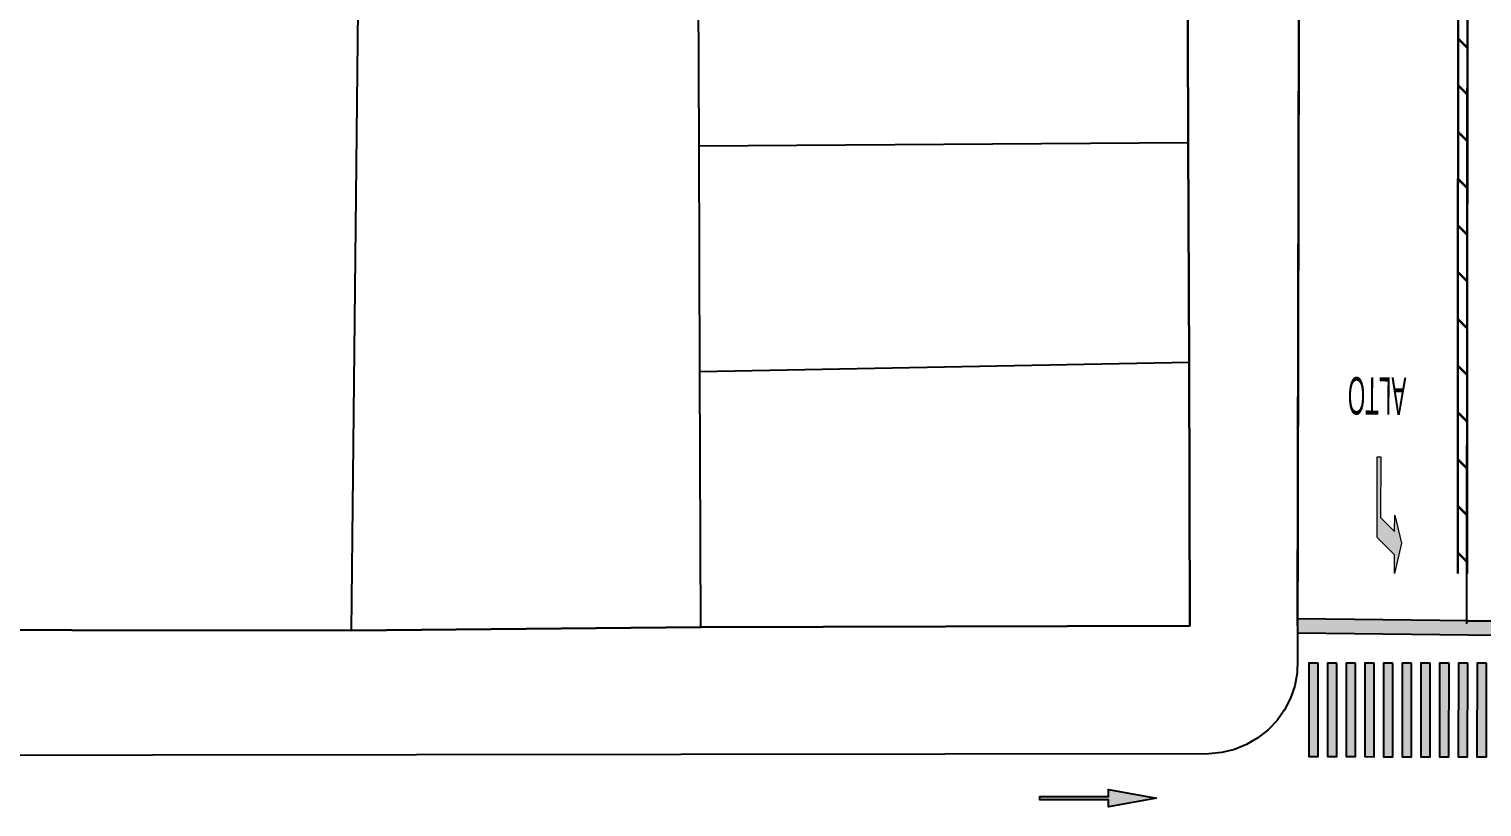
# Model space of a CAD drawing. Header units: metres. Extents: x 668617 to 675126, y 2286318 to 2293677.
# Drawn here: x 669083.9 to 669146, y 2287218.1 to 2287251.4 of the extents above; entities that cross this region are included whole.
import ezdxf
from ezdxf.enums import TextEntityAlignment as Align

# ---------------------------------------------------------------- set-up
doc = ezdxf.new("R2010")
doc.units = ezdxf.units.M
doc.header["$MEASUREMENT"] = 0
doc.linetypes.add('ACAD_ISO07W100', pattern=[3, 0, -3])
for name, color, linetype in [('0_GUIA', 6, 'Continuous'), ('DMTG-PB-BANQUETAS', 251, 'Continuous'), ('DMTG-PB-LOTIFICACION', 253, 'Continuous'), ('DMTG-PB-MANZANAS', 251, 'Continuous'), ('DMTG-SH-BUFFER DIAGONAL', 252, 'Continuous'), ('DMTG-SH-CRUCE PEATONAL', 252, 'Continuous'), ('DMTG-SH-FLECHA FRENTE', 252, 'Continuous'), ('DMTG-SH-FLECHA FRENTE DERECHA', 252, 'Continuous'), ('DMTG-SH-LEYENDA ALTO', 252, 'Continuous'), ('DMTG-SH-LINEA ALTO', 252, 'Continuous'), ('DMTG-SH-PASO PEATONAL', 253, 'Continuous')]:
    doc.layers.add(name, color=color, linetype=linetype)
doc.layers.add('SH_FLECHA_DERECHA', color=7, linetype='Continuous', lineweight=0)
doc.layers.add('SH_LEYENDA_ALTO', color=7, linetype='Continuous', lineweight=0)
doc.styles.add('Arial', font='arial.ttf')

# ---------------------------------------------------------------- blocks, each defined once
blk = doc.blocks.new('*U60')
blk.add_hatch(color=252).paths.add_polyline_path([(-2.063, 9.788), (-2.438, 7.738), (-2.138, 7.738), (-2.138, 4.788), (-1.988, 4.788), (-1.988, 7.738), (-1.688, 7.738)])
at = {"color": 252}
blk.add_lwpolyline([(-2.063, 9.788), (-2.438, 7.738), (-2.138, 7.738), (-2.138, 4.788), (-1.988, 4.788), (-1.988, 7.738), (-1.688, 7.738), (-2.063, 9.788)], dxfattribs=at)
blk = doc.blocks.new('FD')
at = {"layer": 'SH_FLECHA_DERECHA', "true_color": 0x636466}
blk.add_hatch(color=251, dxfattribs=at).paths.add_polyline_path([(-1.55, 0.425), (-5, 0.425), (-5, 0.275), (-2.4, 0.275), (-1.8, -0.325), (-2.5, -0.325), (-1.3, -0.625), (0, -0.325), (-0.8, -0.325)])
at = {"layer": 'SH_FLECHA_DERECHA', "color": 251, "true_color": 0x636466}
blk.add_lwpolyline([(-1.55, 0.425), (-5, 0.425), (-5, 0.275), (-2.4, 0.275), (-1.8, -0.325), (-2.5, -0.325), (-1.3, -0.625), (0, -0.325), (-0.8, -0.325), (-1.55, 0.425)], close=True, dxfattribs=at)
blk = doc.blocks.new('*U73')
at = {"ltscale": 0.05, "transparency": 33554687}
h = blk.add_hatch(color=252, dxfattribs=at)
h.dxf.hatch_style = 1
h.paths.add_polyline_path([(0.161, 9.907), (-0.431, 9.808), (1.183, 0.203), (1.775, 0.301)])
blk.add_lwpolyline([(-0.431, 9.808), (1.183, 0.203), (1.775, 0.301), (0.161, 9.907)], close=True, dxfattribs=at)
blk = doc.blocks.new('ALTO')
at = {"layer": 'SH_LEYENDA_ALTO', "color": 251, "true_color": 0x636466, "style": 'Arial', "width": 0.428234}
blk.add_text('ALTO', height=1.6, dxfattribs=at).set_placement((-1.25, 0), (1.25, 0), align=Align.FIT)
blk = doc.blocks.new('Buffer')
at = {"layer": 'DMTG-SH-BUFFER DIAGONAL', "const_width": 0.1}
for points in [[(658252.944, 2297215.759), (658278.548, 2297215.759)], [(658253.844, 2297215.759), (658253.444, 2297215.359)], [(658255.844, 2297215.759), (658255.444, 2297215.359)], [(658257.844, 2297215.759), (658257.444, 2297215.359)], [(658259.844, 2297215.759), (658259.444, 2297215.359)], [(658261.844, 2297215.759), (658261.444, 2297215.359)], [(658263.844, 2297215.759), (658263.444, 2297215.359)], [(658265.844, 2297215.759), (658265.444, 2297215.359)], [(658267.844, 2297215.759), (658267.444, 2297215.359)], [(658269.844, 2297215.759), (658269.444, 2297215.359)], [(658271.844, 2297215.759), (658271.444, 2297215.359)], [(658273.844, 2297215.759), (658273.444, 2297215.359)], [(658275.844, 2297215.759), (658275.444, 2297215.359)], [(658277.844, 2297215.759), (658277.444, 2297215.359)], [(658252.944, 2297215.359), (658278.548, 2297215.359)]]:
    blk.add_lwpolyline(points, dxfattribs=at)
blk = doc.blocks.new('*U310')
at = {"transparency": 33554687}
h = blk.add_hatch(color=252, dxfattribs=at)
h.dxf.hatch_style = 1
h.paths.add_polyline_path([(0.44, 8.889), (0.46, 9.289), (-3.536, 9.486), (-3.555, 9.087)])
h = blk.add_hatch(color=252, dxfattribs=at)
h.dxf.hatch_style = 1
h.paths.add_polyline_path([(0.4, 8.09), (0.42, 8.49), (-3.575, 8.687), (-3.595, 8.288)])
h = blk.add_hatch(color=252, dxfattribs=at)
h.dxf.hatch_style = 1
h.paths.add_polyline_path([(0.361, 7.291), (0.38, 7.691), (-3.615, 7.888), (-3.634, 7.489)])
h = blk.add_hatch(color=252, dxfattribs=at)
h.dxf.hatch_style = 1
h.paths.add_polyline_path([(0.321, 6.492), (0.341, 6.892), (-3.654, 7.089), (-3.674, 6.69)])
h = blk.add_hatch(color=252, dxfattribs=at)
h.dxf.hatch_style = 1
h.paths.add_polyline_path([(0.282, 5.693), (0.301, 6.093), (-3.694, 6.29), (-3.713, 5.891)])
h = blk.add_hatch(color=252, dxfattribs=at)
h.dxf.hatch_style = 1
h.paths.add_polyline_path([(0.242, 4.894), (0.262, 5.294), (-3.733, 5.491), (-3.753, 5.092)])
h = blk.add_hatch(color=252, dxfattribs=at)
h.dxf.hatch_style = 1
h.paths.add_polyline_path([(0.203, 4.095), (0.222, 4.495), (-3.773, 4.692), (-3.793, 4.293)])
h = blk.add_hatch(color=252, dxfattribs=at)
h.dxf.hatch_style = 1
h.paths.add_polyline_path([(0.163, 3.296), (0.183, 3.695), (-3.812, 3.893), (-3.832, 3.494)])
h = blk.add_hatch(color=252, dxfattribs=at)
h.dxf.hatch_style = 1
h.paths.add_polyline_path([(0.124, 2.497), (0.143, 2.896), (-3.852, 3.094), (-3.872, 2.695)])
h = blk.add_hatch(color=252, dxfattribs=at)
h.dxf.hatch_style = 1
h.paths.add_polyline_path([(0.084, 1.698), (0.104, 2.097), (-3.891, 2.295), (-3.911, 1.896)])
h = blk.add_hatch(color=252, dxfattribs=at)
h.dxf.hatch_style = 1
h.paths.add_polyline_path([(0.044, 0.899), (0.064, 1.298), (-3.931, 1.496), (-3.951, 1.097)])
h = blk.add_hatch(color=252, dxfattribs=at)
h.dxf.hatch_style = 1
h.paths.add_polyline_path([(0.005, 0.1), (0.025, 0.499), (-3.97, 0.697), (-3.99, 0.298)])
for points in [[(0.44, 8.889), (0.46, 9.289), (-3.536, 9.486), (-3.555, 9.087)], [(0.4, 8.09), (0.42, 8.49), (-3.575, 8.687), (-3.595, 8.288)], [(0.361, 7.291), (0.38, 7.691), (-3.615, 7.888), (-3.634, 7.489)], [(0.321, 6.492), (0.341, 6.892), (-3.654, 7.089), (-3.674, 6.69)], [(0.282, 5.693), (0.301, 6.093), (-3.694, 6.29), (-3.713, 5.891)], [(0.242, 4.894), (0.262, 5.294), (-3.733, 5.491), (-3.753, 5.092)], [(0.203, 4.095), (0.222, 4.495), (-3.773, 4.692), (-3.793, 4.293)], [(0.163, 3.296), (0.183, 3.695), (-3.812, 3.893), (-3.832, 3.494)], [(0.124, 2.497), (0.143, 2.896), (-3.852, 3.094), (-3.872, 2.695)], [(0.084, 1.698), (0.104, 2.097), (-3.891, 2.295), (-3.911, 1.896)], [(0.044, 0.899), (0.064, 1.298), (-3.931, 1.496), (-3.951, 1.097)], [(0.005, 0.1), (0.025, 0.499), (-3.97, 0.697), (-3.99, 0.298)]]:
    blk.add_lwpolyline(points, close=True)
at = {"layer": 'Defpoints', "color": 255, "linetype": 'ACAD_ISO07W100'}
for p, q in [((-2.916, 0.901), (0.18, 0.748)), ((-2.797, 0.138), (0.3, -0.015))]:
    blk.add_line(p, q, dxfattribs=at)

msp = doc.modelspace()

# ---------------------------------------------------------------- linework, layer by layer
at = {"layer": '0_GUIA', "color": 6}
for points in [[(669138.14988, 2287225.8831), (669138.32398, 2287304.37026)], [(669145.39756, 2287225.97253), (669145.46066, 2287302.42384)], [(669145.39903, 2287226.09876), (669149.26905, 2287226.09876)]]:
    msp.add_lwpolyline(points, dxfattribs=at)
at = {"layer": 'DMTG-PB-BANQUETAS', "flags": 128}
msp.add_lwpolyline([(669138.32398, 2287304.37026), (669138.14994, 2287224.43237), (669138.12783, 2287223.87452), (669138.02677, 2287223.32525), (669137.84786, 2287222.79655), (669137.59518, 2287222.29841), (669137.27379, 2287221.84077), (669136.89078, 2287221.43458), (669136.45421, 2287221.08779), (669135.97111, 2287220.80535), (669135.45356, 2287220.59617), (669134.91155, 2287220.46216), (669134.35613, 2287220.40726), (669032.66646, 2287220.28584)], dxfattribs=at)
at = {"layer": 'DMTG-PB-LOTIFICACION', "flags": 128}
for points in [[(669097.67612, 2287225.69174), (669098.10545, 2287265.57047)], [(669112.54804, 2287246.40587), (669112.51099, 2287256.21615)], [(669133.43673, 2287256.05507), (669133.46739, 2287246.55477)], [(669133.46739, 2287246.55477), (669112.54804, 2287246.40587)], [(669112.58442, 2287236.77561), (669112.54804, 2287246.40587)], [(669133.46739, 2287246.55477), (669133.50753, 2287237.17451)], [(669112.58442, 2287236.77561), (669133.50753, 2287237.17451)], [(669112.62574, 2287225.83527), (669112.58442, 2287236.77561)], [(669133.50753, 2287237.17451), (669133.54586, 2287225.88416)], [(669097.67612, 2287225.69174), (669073.73567, 2287225.71001)], [(669112.62574, 2287225.83527), (669097.67612, 2287225.69174)], [(669133.54586, 2287225.88416), (669112.62574, 2287225.83527)]]:
    msp.add_lwpolyline(points, dxfattribs=at)
at = {"layer": 'DMTG-PB-MANZANAS', "flags": 128}
msp.add_lwpolyline([(669073.73567, 2287225.71001), (669097.67612, 2287225.69174), (669112.62574, 2287225.83527), (669133.54586, 2287225.88416), (669133.50753, 2287237.17451), (669133.46739, 2287246.55477), (669133.43673, 2287256.05507), (669133.395, 2287265.80533), (669133.37461, 2287272.90557), (669133.34641, 2287279.49575), (669133.3155, 2287286.71594), (669133.25517, 2287305.48653), (669119.34508, 2287305.45743), (669108.15502, 2287305.42988), (669095.48489, 2287305.41604), (669085.39483, 2287305.39316), (669074.92477, 2287305.36867)], dxfattribs=at)

# ---------------------------------------------------------------- block references
at = {"layer": 'DMTG-SH-CRUCE PEATONAL', "color": 1, "rotation": 89.95244034141228}
msp.add_blockref('Buffer', (2965813.56921, 1627068.54522), dxfattribs=at)
at = {"layer": 'DMTG-SH-FLECHA FRENTE', "xscale": -1, "rotation": 269.9953445892797}
msp.add_blockref('*U60', (669122.33012, 2287220.57526), dxfattribs=at)
at = {"layer": 'DMTG-SH-FLECHA FRENTE DERECHA', "xscale": -1, "rotation": 89.95271283177145}
msp.add_blockref('FD', (669141.97696, 2287228.11939), dxfattribs=at)
at = {"layer": 'DMTG-SH-LEYENDA ALTO', "rotation": 179.5770898771991}
msp.add_blockref('ALTO', (669141.55608, 2287236.52134), dxfattribs=at)
at = {"layer": 'DMTG-SH-LINEA ALTO', "rotation": 79.79703744586766}
msp.add_blockref('*U73', (669147.87515, 2287224.26982), dxfattribs=at)
at = {"layer": 'DMTG-SH-PASO PEATONAL', "color": 252, "true_color": 0x939598, "rotation": 92.79815835116301}
msp.add_blockref('*U310', (669147.92831, 2287224.28436), dxfattribs=at)

doc.saveas('drawing.dxf')
